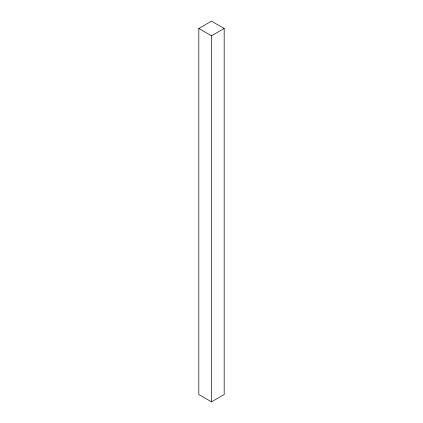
<?xml version="1.0" encoding="UTF-8"?>
<svg xmlns="http://www.w3.org/2000/svg" width="423" height="423" viewBox="0 0 423 423"><rect width="100%" height="100%" fill="white"/><g stroke="black" fill="none" stroke-linecap="round" stroke-linejoin="round"><path stroke-width="0.63" d="M198.821 28.473L211.5 21.15L224.179 28.473L224.179 394.527L211.5 401.85L198.821 394.527L198.821 28.473L211.5 35.791L224.179 28.473M211.5 35.791L211.5 401.85"/></g></svg>
